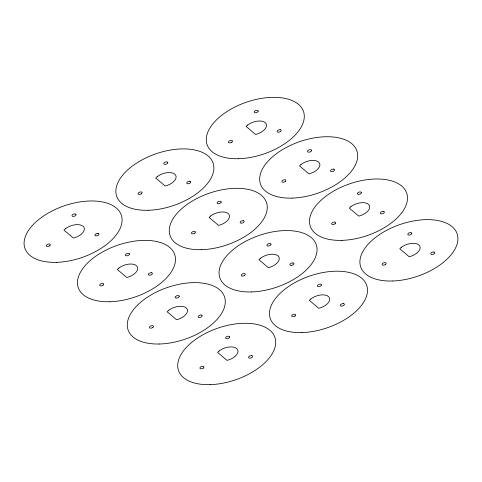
<?xml version="1.0" encoding="UTF-8"?>
<svg xmlns="http://www.w3.org/2000/svg" width="482" height="482" viewBox="0 0 482 482"><rect width="100%" height="100%" fill="white"/><g stroke="black" fill="none" stroke-linecap="round" stroke-linejoin="round"><path stroke-width="0.72" d="M76.005 214.719L75.921 215.038A2.091 1.121 -19 0 1 73.933 216.34A2.091 1.121 -19 0 1 72.041 215.888L71.987 215.599A2.091 1.121 -19 0 1 74.059 213.978A2.091 1.121 -19 0 1 76.005 214.719M129.393 254.116L129.309 254.436A2.091 1.121 -19 0 1 127.32 255.737A2.091 1.121 -19 0 1 125.428 255.285L125.374 254.996A2.091 1.121 -19 0 1 127.447 253.375A2.091 1.121 -19 0 1 129.393 254.116M167.784 162.657L167.694 162.976A2.091 1.121 -19 0 1 165.712 164.278A2.091 1.121 -19 0 1 163.82 163.826L163.766 163.537A2.091 1.121 -19 0 1 165.838 161.916A2.091 1.121 -19 0 1 167.784 162.657M179.196 296.376L179.111 296.695A2.091 1.121 -19 0 1 177.123 297.997A2.091 1.121 -19 0 1 175.231 297.545L175.183 297.255A2.091 1.121 -19 0 1 177.256 295.635A2.091 1.121 -19 0 1 179.196 296.376M221.172 202.054L221.081 202.374A2.091 1.121 -19 0 1 219.099 203.675A2.091 1.121 -19 0 1 217.207 203.223L217.153 202.934A2.091 1.121 -19 0 1 219.226 201.313A2.091 1.121 -19 0 1 221.172 202.054M258.201 111.083L258.117 111.402A2.091 1.121 -19 0 1 256.129 112.704A2.091 1.121 -19 0 1 254.237 112.252L254.183 111.963A2.091 1.121 -19 0 1 256.255 110.348A2.091 1.121 -19 0 1 258.201 111.083M229.631 337.02L229.54 337.34A2.091 1.121 -19 0 1 227.558 338.641A2.091 1.121 -19 0 1 225.666 338.189L225.612 337.9A2.091 1.121 -19 0 1 227.685 336.279A2.091 1.121 -19 0 1 229.631 337.02M270.974 244.314L270.89 244.633A2.091 1.121 -19 0 1 268.902 245.934A2.091 1.121 -19 0 1 267.01 245.483L266.956 245.193A2.091 1.121 -19 0 1 269.028 243.573A2.091 1.121 -19 0 1 270.974 244.314M311.589 150.48L311.505 150.8A2.091 1.121 -19 0 1 309.516 152.101A2.091 1.121 -19 0 1 307.624 151.649L307.57 151.36A2.091 1.121 -19 0 1 309.643 149.739A2.091 1.121 -19 0 1 311.589 150.48M321.404 284.958L321.319 285.278A2.091 1.121 -19 0 1 319.331 286.573A2.091 1.121 -19 0 1 317.439 286.127L317.391 285.838A2.091 1.121 -19 0 1 319.464 284.217A2.091 1.121 -19 0 1 321.404 284.958M361.392 192.74L361.307 193.059A2.091 1.121 -19 0 1 359.319 194.36A2.091 1.121 -19 0 1 357.427 193.909L357.373 193.619A2.091 1.121 -19 0 1 359.445 191.999A2.091 1.121 -19 0 1 361.392 192.74M411.821 233.384L411.736 233.704A2.091 1.121 -19 0 1 409.748 235.005A2.091 1.121 -19 0 1 407.856 234.553L407.808 234.264A2.091 1.121 -19 0 1 409.881 232.643A2.091 1.121 -19 0 1 411.821 233.384M65.395 228.739L63.949 230.107L73.378 238.078L75.65 237.409A11.701 6.272 -19 0 0 83.012 226.239A11.701 6.272 -19 0 0 65.395 228.739M157.174 176.677L155.722 178.045L165.157 186.016L167.429 185.347A11.701 6.272 -19 0 0 174.785 174.171A11.701 6.272 -19 0 0 157.174 176.677M247.591 125.103L246.145 126.471L255.574 134.442L257.846 133.773A11.701 6.272 -19 0 0 265.202 122.603A11.701 6.272 -19 0 0 247.591 125.103M118.783 268.137L117.337 269.504L126.766 277.475L129.037 276.807A11.701 6.272 -19 0 0 136.4 265.636A11.701 6.272 -19 0 0 118.783 268.137M210.562 216.069L209.11 217.442L218.545 225.413L220.816 224.745A11.701 6.272 -19 0 0 228.173 213.568A11.701 6.272 -19 0 0 210.562 216.069M300.979 164.501L299.533 165.868L308.962 173.839L311.233 173.171A11.701 6.272 -19 0 0 318.59 162A11.701 6.272 -19 0 0 300.979 164.501M168.586 310.396L167.14 311.764L176.569 319.735L178.84 319.066A11.701 6.272 -19 0 0 186.203 307.896A11.701 6.272 -19 0 0 168.586 310.396M260.364 258.334L258.918 259.702L268.347 267.673L270.619 267.004A11.701 6.272 -19 0 0 277.975 255.828A11.701 6.272 -19 0 0 260.364 258.334M350.782 206.76L349.336 208.128L358.765 216.099L361.036 215.43A11.701 6.272 -19 0 0 368.399 204.26A11.701 6.272 -19 0 0 350.782 206.76M219.021 351.035L217.569 352.402L227.004 360.379L229.275 359.711A11.701 6.272 -19 0 0 236.632 348.534A11.701 6.272 -19 0 0 219.021 351.035M310.794 298.973L309.348 300.34L318.777 308.317L321.048 307.649A11.701 6.272 -19 0 0 328.411 296.472A11.701 6.272 -19 0 0 310.794 298.973M401.217 247.399L399.765 248.772L409.194 256.743L411.471 256.075A11.701 6.272 -19 0 0 418.828 244.898A11.701 6.272 -19 0 0 401.217 247.399M49.67 245.772L49.242 246.049A2.091 1.121 -19 0 1 46.525 246.218A2.091 1.121 -19 0 1 47.344 244.446L47.839 244.223A2.091 1.121 -19 0 1 50.068 244.278A2.091 1.121 -19 0 1 49.67 245.772M141.443 193.704L141.021 193.987A2.091 1.121 -19 0 1 138.298 194.156A2.091 1.121 -19 0 1 139.123 192.378L139.611 192.155A2.091 1.121 -19 0 1 141.841 192.216A2.091 1.121 -19 0 1 141.443 193.704M231.86 142.136L231.438 142.413A2.091 1.121 -19 0 1 228.715 142.582A2.091 1.121 -19 0 1 229.54 140.81L230.035 140.587A2.091 1.121 -19 0 1 232.258 140.642A2.091 1.121 -19 0 1 231.86 142.136M103.058 285.169L102.63 285.446A2.091 1.121 -19 0 1 99.913 285.615A2.091 1.121 -19 0 1 100.732 283.844L101.226 283.621A2.091 1.121 -19 0 1 103.455 283.675A2.091 1.121 -19 0 1 103.058 285.169M194.83 233.101L194.409 233.384A2.091 1.121 -19 0 1 191.685 233.547A2.091 1.121 -19 0 1 192.511 231.776L192.999 231.553A2.091 1.121 -19 0 1 195.228 231.613A2.091 1.121 -19 0 1 194.83 233.101M285.248 181.533L284.826 181.81A2.091 1.121 -19 0 1 282.103 181.979A2.091 1.121 -19 0 1 282.928 180.208L283.422 179.985A2.091 1.121 -19 0 1 285.645 180.039A2.091 1.121 -19 0 1 285.248 181.533M152.86 327.429L152.433 327.706A2.091 1.121 -19 0 1 149.715 327.874A2.091 1.121 -19 0 1 150.541 326.103L151.029 325.88A2.091 1.121 -19 0 1 153.258 325.934A2.091 1.121 -19 0 1 152.86 327.429M244.639 275.361L244.211 275.644A2.091 1.121 -19 0 1 241.494 275.806A2.091 1.121 -19 0 1 242.313 274.035L242.808 273.812A2.091 1.121 -19 0 1 245.031 273.872A2.091 1.121 -19 0 1 244.639 275.361M335.056 223.793L334.629 224.07A2.091 1.121 -19 0 1 331.911 224.238A2.091 1.121 -19 0 1 332.731 222.467L333.225 222.244A2.091 1.121 -19 0 1 335.454 222.298A2.091 1.121 -19 0 1 335.056 223.793M203.29 368.067L202.868 368.35A2.091 1.121 -19 0 1 200.144 368.513A2.091 1.121 -19 0 1 200.97 366.742L201.458 366.519A2.091 1.121 -19 0 1 203.687 366.573A2.091 1.121 -19 0 1 203.29 368.067M295.068 316.005L294.641 316.282A2.091 1.121 -19 0 1 291.923 316.451A2.091 1.121 -19 0 1 292.749 314.68L293.237 314.457A2.091 1.121 -19 0 1 295.466 314.511A2.091 1.121 -19 0 1 295.068 316.005M385.486 264.431L385.058 264.714A2.091 1.121 -19 0 1 382.34 264.877A2.091 1.121 -19 0 1 383.166 263.106L383.654 262.883A2.091 1.121 -19 0 1 385.883 262.943A2.091 1.121 -19 0 1 385.486 264.431M280.235 129.724L279.759 129.712A2.091 1.121 -19 0 0 277.469 130.755A2.091 1.121 -19 0 0 277.71 132.104L278.114 132.201A2.091 1.121 -19 0 0 280.886 131.17A2.091 1.121 -19 0 0 280.235 129.724M333.622 169.116L333.146 169.11A2.091 1.121 -19 0 0 330.857 170.152A2.091 1.121 -19 0 0 331.098 171.502L331.502 171.598A2.091 1.121 -19 0 0 334.273 170.568A2.091 1.121 -19 0 0 333.622 169.116M189.818 181.292L189.342 181.28A2.091 1.121 -19 0 0 187.052 182.329A2.091 1.121 -19 0 0 187.293 183.678L187.697 183.775A2.091 1.121 -19 0 0 190.462 182.744A2.091 1.121 -19 0 0 189.818 181.292M383.425 211.381L382.949 211.369A2.091 1.121 -19 0 0 380.659 212.411A2.091 1.121 -19 0 0 380.901 213.761L381.31 213.857A2.091 1.121 -19 0 0 384.076 212.827A2.091 1.121 -19 0 0 383.425 211.381M243.205 220.69L242.729 220.678A2.091 1.121 -19 0 0 240.44 221.72A2.091 1.121 -19 0 0 240.681 223.076L241.084 223.172A2.091 1.121 -19 0 0 243.85 222.142A2.091 1.121 -19 0 0 243.205 220.69M98.039 233.36L97.563 233.348A2.091 1.121 -19 0 0 95.273 234.391A2.091 1.121 -19 0 0 95.514 235.74L95.924 235.837A2.091 1.121 -19 0 0 98.69 234.806A2.091 1.121 -19 0 0 98.039 233.36M433.86 252.02L433.384 252.008A2.091 1.121 -19 0 0 431.095 253.05A2.091 1.121 -19 0 0 431.336 254.406L431.739 254.502A2.091 1.121 -19 0 0 434.505 253.472A2.091 1.121 -19 0 0 433.86 252.02M293.008 262.949L292.532 262.937A2.091 1.121 -19 0 0 290.242 263.979A2.091 1.121 -19 0 0 290.483 265.335L290.887 265.431A2.091 1.121 -19 0 0 293.659 264.401A2.091 1.121 -19 0 0 293.008 262.949M151.426 272.752L150.95 272.74A2.091 1.121 -19 0 0 148.661 273.788A2.091 1.121 -19 0 0 148.902 275.138L149.312 275.234A2.091 1.121 -19 0 0 152.077 274.204A2.091 1.121 -19 0 0 151.426 272.752M343.443 303.594L342.961 303.582A2.091 1.121 -19 0 0 340.678 304.624A2.091 1.121 -19 0 0 340.919 305.98L341.322 306.076A2.091 1.121 -19 0 0 344.088 305.046A2.091 1.121 -19 0 0 343.443 303.594M201.235 315.017L200.753 315.005A2.091 1.121 -19 0 0 198.47 316.047A2.091 1.121 -19 0 0 198.711 317.397L199.114 317.493A2.091 1.121 -19 0 0 201.88 316.463A2.091 1.121 -19 0 0 201.235 315.017M251.664 355.656L251.188 355.644A2.091 1.121 -19 0 0 248.899 356.686A2.091 1.121 -19 0 0 249.14 358.042L249.543 358.138A2.091 1.121 -19 0 0 252.309 357.108A2.091 1.121 -19 0 0 251.664 355.656M341.834 240.361A50.978 27.317 -19 0 0 406.724 193.228A50.978 27.317 -19 0 0 326.868 195.475A50.978 27.317 -19 0 0 341.834 240.361M392.27 281.006A50.978 27.317 -19 0 0 457.159 233.872A50.978 27.317 -19 0 0 377.304 236.12A50.978 27.317 -19 0 0 392.27 281.006M292.032 198.102A50.978 27.317 -19 0 0 356.921 150.968A50.978 27.317 -19 0 0 277.066 153.216A50.978 27.317 -19 0 0 292.032 198.102M251.417 291.935A50.978 27.317 -19 0 0 316.306 244.802A50.978 27.317 -19 0 0 236.451 247.049A50.978 27.317 -19 0 0 251.417 291.935M238.644 158.705A50.978 27.317 -19 0 0 303.533 111.571A50.978 27.317 -19 0 0 223.678 113.818A50.978 27.317 -19 0 0 238.644 158.705M159.638 343.997A50.978 27.317 -19 0 0 224.534 296.864A50.978 27.317 -19 0 0 144.672 299.111A50.978 27.317 -19 0 0 159.638 343.997M210.074 384.642A50.978 27.317 -19 0 0 274.963 337.508A50.978 27.317 -19 0 0 195.108 339.756A50.978 27.317 -19 0 0 210.074 384.642M148.227 210.279A50.978 27.317 -19 0 0 213.116 163.145A50.978 27.317 -19 0 0 133.261 165.392A50.978 27.317 -19 0 0 148.227 210.279M56.448 262.341A50.978 27.317 -19 0 0 121.337 215.207A50.978 27.317 -19 0 0 41.482 217.454A50.978 27.317 -19 0 0 56.448 262.341M301.853 332.58A50.978 27.317 -19 0 0 366.742 285.44A50.978 27.317 -19 0 0 286.88 287.694A50.978 27.317 -19 0 0 301.853 332.58M201.615 249.676A50.978 27.317 -19 0 0 266.504 202.542A50.978 27.317 -19 0 0 186.648 204.79A50.978 27.317 -19 0 0 201.615 249.676M109.836 301.738A50.978 27.317 -19 0 0 174.725 254.604A50.978 27.317 -19 0 0 94.87 256.852A50.978 27.317 -19 0 0 109.836 301.738"/></g></svg>
